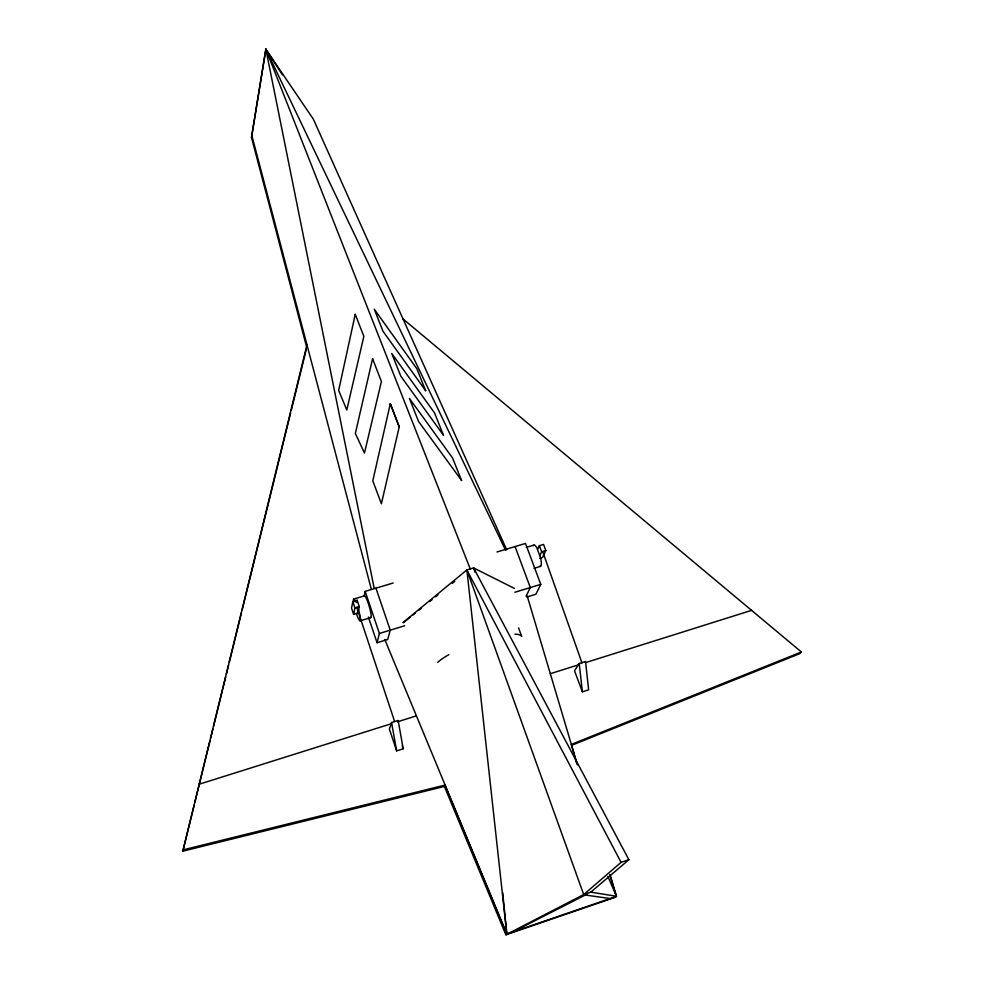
<?xml version="1.0" encoding="UTF-8"?>
<svg xmlns="http://www.w3.org/2000/svg" width="984" height="984" viewBox="0 0 984 984"><rect width="100%" height="100%" fill="white"/><g stroke="black" fill="none" stroke-linecap="round" stroke-linejoin="round"><path stroke-width="1.48" d="M182.63 849.991L445.112 785.06L444.399 786.437L182.815 851.185L306.971 344.843L306.75 347.475L251.498 137.465L265.852 49.2L313.367 119.212L506.698 549.847M251.498 137.465L265.852 49.2L282.445 74.87M352.826 601.593L351.534 608.137L353.637 614.397L357.93 613.093L359.283 606.599L357.167 600.289L352.826 601.593L354.941 607.903L353.637 614.397M356.7 602.602L357.167 600.289M393.108 583.032L365.162 591.384L364.105 596.365A11.341 1.661 73.6 0 1 369.221 606.304A11.341 1.661 73.6 0 1 370.291 617.362M390.279 403.92L372.788 480.832L381.398 503.722L399.233 426.859L390.316 403.76L399.233 426.859M182.815 851.185L194.168 805.084M194.893 802.108L209.924 741.026M210.662 738.049L212.864 729.095M213.59 726.118L225.693 676.918M226.431 673.942L228.632 665M229.358 662.011L241.461 612.823M242.199 609.846L290.612 413.059M291.35 410.082L306.393 348.963M375.937 588.161L390.242 630.166L387.708 639.477L377.044 642.724L379.393 633.462L365.162 591.384M391.558 722.527L389.393 729.132L396.65 750.854L403.182 748.775L398.163 720.448L391.558 722.527L396.65 750.854M537.633 549.392L539.367 545.677L543.537 544.435L545.837 550.548L542.491 557.522L539.736 558.346M539.921 555.48L541.667 551.803L539.367 545.677M526.12 596.193L530.302 587.571L515.075 546.575M496.969 551.987L525.493 543.451L540.769 584.373L535.837 594.274L526.809 597.03M579.207 663.487L574.508 670.768L582.368 691.789L588.629 689.809L585.529 661.494L579.207 663.487L582.368 691.789M444.399 786.437L505.862 934.8L583.709 894.554L590.781 892.144L628.874 859.709L473.599 567.928L466.871 569.945L403.096 622.515M403.034 318.951L801.37 651.986L799.537 653.733L571.643 745.319M513.463 931.614L587.288 894.001L584.594 894.923L609.994 898.515M628.874 859.709L621.076 862.353L583.709 894.554L466.871 569.945L506.809 933.902L384.781 639.514M403.317 622.724L410.488 616.968M412.874 615.037L415.26 613.118M418.852 610.24L421.238 608.321M429.602 601.593L432.001 599.674M435.58 596.796L437.966 594.865M452.308 583.34L454.706 581.421M801.37 651.986L571.335 744.396L576.772 763.645M505.862 934.8L615.197 897.31L616.501 896.276L610.424 875.834M391.595 723.658L198.793 784.346L198.916 785.749M397.438 721.826L416.416 715.848M550.314 673.708L579.478 664.52M585.32 662.687L751.579 610.351M379.393 633.462L404.645 625.787M514.878 592.257L540.769 584.373M356.22 613.18A11.365 1.599 73.6 0 0 360.095 620.867L370.82 617.632M534.017 568.334L540.462 566.378M354.941 607.903L359.283 606.599M541.667 551.803L545.837 550.548M353.687 599.072L364.4 595.861M526.255 547.399L533.992 545.087M590.781 892.144L616.501 896.276L607.915 876.547M475.161 572.245L473.599 567.928L514.521 588.457M466.871 569.945L621.076 862.353M374.203 588.395L265.852 49.2L505.604 550.327M473.599 567.928L475.444 572.147M444.977 785.306L506.637 934.062L616.267 896.473L609.748 874.579M265.852 49.2L470.241 568.937M518.556 627.866L521.668 636.39A46.113 9.852 -19.7 0 0 514.964 634.176M542.897 552.122L582.024 663.068M368.36 616.993L377.044 642.724M402.21 745.884L403.182 748.775M356.774 607.386L394.646 721.579M527.24 596.083L577.411 764.839M358.434 609.551L359.221 612.392A11.365 1.599 73.6 0 1 360.095 620.867M251.535 134.328L371.325 589.219M502.676 892.673L506.809 933.902M437.769 662.355A46.113 9.852 -19.7 0 1 448.79 654.704M353.539 602.589A11.365 1.599 73.6 0 1 355.704 601.937M539.687 566.194A11.132 2.657 73 0 0 540.548 557.793L536.747 547.658A11.132 2.657 73 0 0 533.451 545.653M355.249 314.327L338.656 390.377L346.786 410.008L363.859 336.331L355.249 314.327M372.579 358.668L355.359 433.464L364.461 453.071L381.398 381.509L372.579 358.668M461.582 480.499L418.532 421.423L409.43 398.446L452.542 457.954L461.582 480.499M443.476 435.272L400.857 376.257L391.718 353.441L434.547 412.948L443.476 435.272M425.666 390.722L382.948 331.178L374.289 309.222L416.909 368.816L425.666 390.722"/></g></svg>
